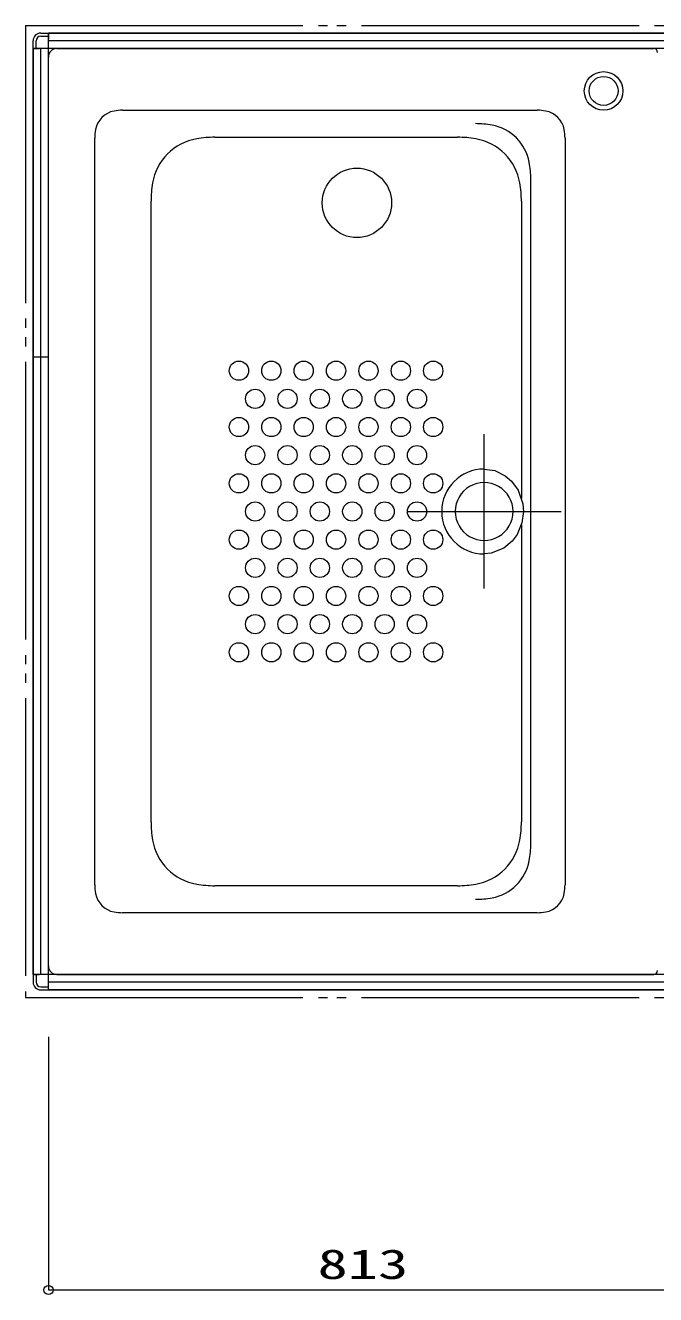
# Model space of a CAD drawing. Units: millimetres on the paper. Extents: x -305 to 305, y -152 to 152.
# Drawn here: x -244.9 to -204.1, y -0.7 to 81.6 of the extents above; entities that cross this region are included whole.
import ezdxf
from ezdxf.enums import TextEntityAlignment as Align

# ---------------------------------------------------------------- set-up
doc = ezdxf.new("R2010")
doc.units = ezdxf.units.MM
doc.linetypes.add('LONG_CHAIN', pattern=[21, 18, -1, 1, -1])
doc.linetypes.add('LONG_DOUBLE_CHAIN', pattern=[21.8, 18, -1, 0.6, -0.6, 0.6, -1])
doc.layers.add('0-0_0', color=7, linetype='Continuous', lineweight=9)
doc.layers.add('0-1_VIEW0001', color=7, linetype='Continuous', lineweight=9)
doc.styles.add('ＭＳ ゴシック', font='')
doc.styles.get('ＭＳ ゴシック').set_extended_font_data('MS Gothic')

# ---------------------------------------------------------------- blocks, each defined once
blk = doc.blocks.new('_ORIGIN')
at = {"layer": '0-0_0'}
blk.add_line((0, 0), (-1, 0), dxfattribs=at)
blk.add_circle((0, 0), 0.5, dxfattribs=at)

msp = doc.modelspace()

# ---------------------------------------------------------------- linework, layer by layer
at = {"layer": '0-1_VIEW0001', "linetype": 'LONG_DOUBLE_CHAIN'}
for p, q in [((-244.934, 81.573), (-161.934, 81.573)), ((-244.934, 81.573), (-244.934, 18.573)), ((-244.934, 18.573), (-203.359, 18.573))]:
    msp.add_line(p, q, dxfattribs=at)
at = {"layer": '0-1_VIEW0001'}
for p, q in [((-243.934, 81.073), (-243.434, 81.073)), ((-243.934, 80.873), (-243.434, 80.873)), ((-243.434, 81.073), (-163.434, 81.073)), ((-243.434, 81.073), (-243.434, 80.673)), ((-163.434, 81.073), (-243.434, 81.073)), ((-243.434, 19.073), (-243.434, 81.073)), ((-244.434, 80.073), (-244.434, 80.573)), ((-244.434, 80.073), (-244.434, 20.073)), ((-244.434, 80.073), (-244.034, 80.073)), ((-162.434, 80.073), (-244.434, 80.073)), ((-244.234, 80.073), (-244.234, 80.573)), ((-243.934, 20.073), (-243.934, 80.073)), ((-163.434, 80.573), (-243.434, 80.573)), ((-242.884, 80.073), (-204.184, 80.073)), ((-243.434, 20.622), (-243.434, 79.523)), ((-238.637, 76.073), (-211.732, 76.073)), ((-240.434, 25.871), (-240.434, 74.275)), ((-232.645, 74.323), (-216.904, 74.323)), ((-209.934, 74.275), (-209.934, 25.871)), ((-212.155, 28.536), (-212.155, 71.61)), ((-236.784, 29.962), (-236.784, 70.183)), ((-212.764, 70.183), (-212.764, 50.946)), ((-243.434, 60.073), (-244.434, 60.073)), ((-212.764, 49.2), (-212.764, 29.962)), ((-216.904, 25.823), (-232.645, 25.823)), ((-211.732, 24.073), (-238.637, 24.073)), ((-244.434, 20.073), (-244.034, 20.073)), ((-244.434, 20.073), (-244.434, 19.573)), ((-244.234, 20.073), (-244.234, 19.573)), ((-242.884, 20.072), (-204.184, 20.072)), ((-243.934, 19.273), (-243.434, 19.273)), ((-243.934, 19.073), (-243.434, 19.073)), ((-203.359, 19.573), (-243.434, 19.573)), ((-243.434, 19.073), (-243.434, 19.473)), ((-243.434, 19.073), (-203.359, 19.073)), ((-203.359, 19.073), (-243.434, 19.073)), ((-243.434, 16.033), (-243.434, -0.375)), ((-242.834, -0.375), (-203.359, -0.375))]:
    msp.add_line(p, q, dxfattribs=at)
at = {"layer": '0-1_VIEW0001', "linetype": 'LONG_CHAIN'}
for p, q in [((-215.184, 45.073), (-215.184, 55.073)), ((-220.184, 50.073), (-210.184, 50.073))]:
    msp.add_line(p, q, dxfattribs=at)
at = {"layer": '0-1_VIEW0001'}
for points in [[(-203.309, 20.073), (-244.434, 20.073), (-244.434, 80.073)], [(-215.184, 52.823), (-214.493, 52.72), (-213.808, 52.389), (-213.403, 52.042), (-212.98, 51.458), (-212.675, 50.573), (-212.632, 50.073), (-212.727, 49.328), (-213.035, 48.59), (-213.356, 48.154), (-213.899, 47.697), (-214.72, 47.369), (-215.184, 47.323)]]:
    msp.add_lwpolyline(points, dxfattribs=at)
for centre, radius in [((-207.434, 77.324), 1.25), ((-207.434, 77.324), 0.94), ((-231.084, 59.197), 0.625), ((-228.984, 59.197), 0.625), ((-226.884, 59.197), 0.625), ((-224.784, 59.197), 0.625), ((-222.684, 59.197), 0.625), ((-220.584, 59.197), 0.625), ((-218.484, 59.197), 0.625), ((-230.034, 57.372), 0.625), ((-227.934, 57.372), 0.625), ((-225.834, 57.372), 0.625), ((-223.734, 57.372), 0.625), ((-221.634, 57.372), 0.625), ((-219.534, 57.372), 0.625), ((-231.084, 55.547), 0.625), ((-228.984, 55.547), 0.625), ((-226.884, 55.547), 0.625), ((-224.784, 55.547), 0.625), ((-222.684, 55.547), 0.625), ((-220.584, 55.547), 0.625), ((-218.484, 55.547), 0.625), ((-230.034, 53.722), 0.625), ((-227.934, 53.722), 0.625), ((-225.834, 53.722), 0.625), ((-223.734, 53.722), 0.625), ((-221.634, 53.722), 0.625), ((-219.534, 53.722), 0.625), ((-231.084, 51.897), 0.625), ((-228.984, 51.897), 0.625), ((-226.884, 51.897), 0.625), ((-224.784, 51.897), 0.625), ((-222.684, 51.897), 0.625), ((-220.584, 51.897), 0.625), ((-218.484, 51.897), 0.625), ((-230.034, 50.072), 0.625), ((-227.934, 50.072), 0.625), ((-225.834, 50.072), 0.625), ((-223.734, 50.072), 0.625), ((-221.634, 50.072), 0.625), ((-219.534, 50.072), 0.625), ((-231.084, 48.247), 0.625), ((-228.984, 48.247), 0.625), ((-226.884, 48.247), 0.625), ((-224.784, 48.247), 0.625), ((-222.684, 48.247), 0.625), ((-220.584, 48.247), 0.625), ((-218.484, 48.247), 0.625), ((-230.034, 46.422), 0.625), ((-227.934, 46.422), 0.625), ((-225.834, 46.422), 0.625), ((-223.734, 46.422), 0.625), ((-221.634, 46.422), 0.625), ((-219.534, 46.422), 0.625), ((-231.084, 44.597), 0.625), ((-228.984, 44.597), 0.625), ((-226.884, 44.597), 0.625), ((-224.784, 44.597), 0.625), ((-222.684, 44.597), 0.625), ((-220.584, 44.597), 0.625), ((-218.484, 44.597), 0.625), ((-230.034, 42.772), 0.625), ((-227.934, 42.772), 0.625), ((-225.834, 42.772), 0.625), ((-223.734, 42.772), 0.625), ((-221.634, 42.772), 0.625), ((-219.534, 42.772), 0.625), ((-231.084, 40.947), 0.625), ((-228.984, 40.947), 0.625), ((-226.884, 40.947), 0.625), ((-224.784, 40.947), 0.625), ((-222.684, 40.947), 0.625), ((-220.584, 40.947), 0.625), ((-218.484, 40.947), 0.625)]:
    msp.add_circle(centre, radius, dxfattribs=at)
at = {"layer": '0-1_VIEW0001', "linetype": 'LONG_DOUBLE_CHAIN'}
msp.add_circle((-223.434, 70.073), 2.25, dxfattribs=at)
at = {"layer": '0-1_VIEW0001'}
for centre, radius, start, end in [((-243.934, 80.573), 0.5, 90, 180), ((-243.934, 80.573), 0.3, 90, 180), ((-242.884, 79.523), 0.55, 90, 180), ((-204.184, 79.823), 0.25, 0, 90), ((-238.909, 74.548), 1.5, 100.47531, 169.52469), ((-238.637, 73.073), 3, 90, 100.47531), ((-211.732, 73.073), 3, 79.52469, 90), ((-211.459, 74.548), 1.5, 10.47531, 79.52468), ((-215.751, 69.205), 6, 79.52468, 90), ((-215.205, 72.155), 3, 10.47531, 79.52469), ((-237.434, 74.275), 3, 169.52468, 180), ((-233.234, 70.773), 3.5, 99.69632, 170.30368), ((-232.645, 67.323), 7, 90, 99.69632), ((-216.904, 67.323), 7, 80.30368, 90), ((-216.314, 70.773), 3.5, 9.69632, 80.30368), ((-212.934, 74.275), 3, 0, 10.47531), ((-218.155, 71.61), 6, 0, 10.47531), ((-229.784, 70.183), 7, 170.30368, 180.00001), ((-219.764, 70.183), 7, 0, 9.69632), ((-215.184, 50.073), 2.75, 90, 270), ((-215.184, 50.073), 1.875, 0, 180.00006), ((-215.184, 50.073), 1.875, 179.99994, 0), ((-229.784, 29.962), 7, 179.99999, 189.69632), ((-219.764, 29.962), 7, 350.30368, 0), ((-233.234, 29.373), 3.5, 189.69632, 260.30368), ((-216.314, 29.373), 3.5, 279.69632, 350.30368), ((-218.155, 28.536), 6, 349.52469, 0), ((-215.205, 27.99), 3, 280.47531, 349.52469), ((-237.434, 25.871), 3, 180, 190.47532), ((-232.645, 32.823), 7, 260.30368, 270), ((-216.904, 32.823), 7, 270, 279.69632), ((-212.934, 25.871), 3, 349.52469, 0), ((-238.909, 25.598), 1.5, 190.47532, 259.52469), ((-215.751, 30.94), 6, 270, 280.47532), ((-211.459, 25.598), 1.5, 280.47532, 349.52469), ((-238.637, 27.073), 3, 259.52469, 270), ((-211.732, 27.073), 3, 270, 280.47531), ((-242.884, 20.622), 0.55, 180, 270), ((-204.184, 20.322), 0.25, 270, 0), ((-243.934, 19.573), 0.5, 180, 270), ((-243.934, 19.573), 0.3, 180, 270)]:
    msp.add_arc(centre, radius, start, end, dxfattribs=at)

# ---------------------------------------------------------------- block references
at = {"layer": '0-1_VIEW0001', "xscale": 0.6, "yscale": 0.6, "rotation": 180}
msp.add_blockref('_ORIGIN', (-243.434, -0.375), dxfattribs=at)

# ---------------------------------------------------------------- texts
at = {"layer": '0-1_VIEW0001', "style": 'ＭＳ ゴシック', "width": 1.5}
msp.add_text('813', height=1.921, dxfattribs=at).set_placement((-225.985, -0.236), align=Align.BOTTOM_LEFT)

doc.saveas('drawing.dxf')
